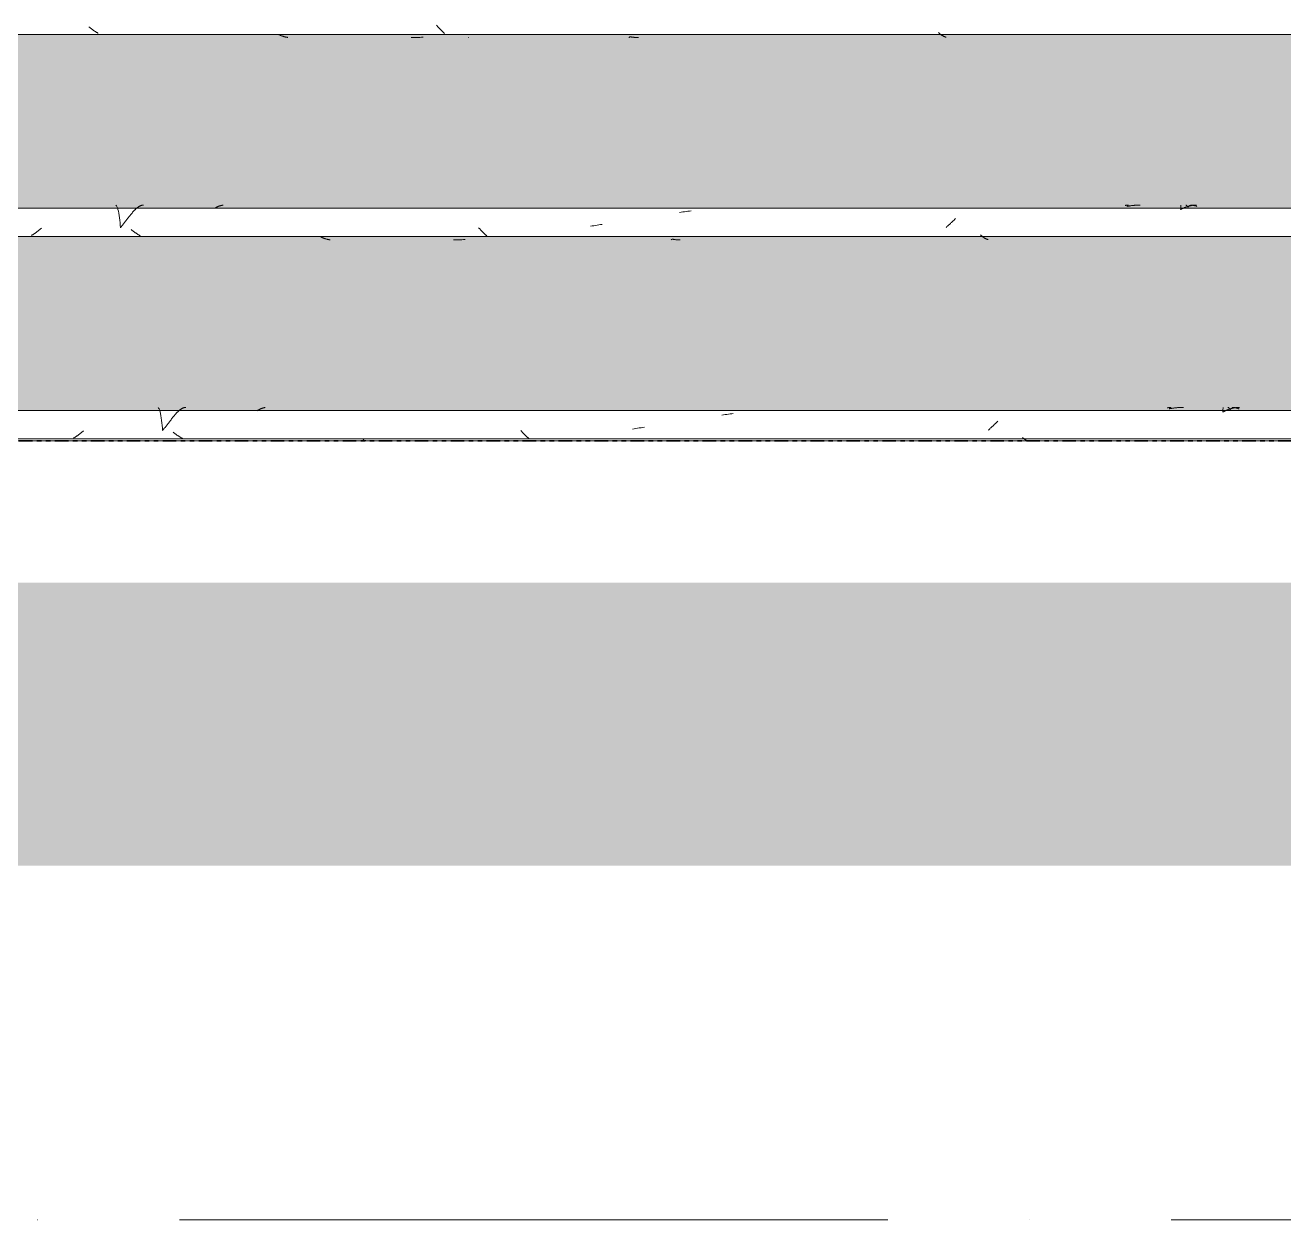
# Model space of a CAD drawing. Header units: millimetres. Extents: x -8482 to 130249, y -7482 to 93550.
# Drawn here: x 25814 to 26703, y -1000 to -156 of the extents above; entities that cross this region are included whole.
import ezdxf

# ---------------------------------------------------------------- set-up
doc = ezdxf.new("R2010")
doc.units = ezdxf.units.MM
doc.linetypes.add('Double Dash 3_8_', pattern=[25.4, 9.525, -3.175, 3.175, -3.175, 3.175, -3.175])
doc.linetypes.add('Grid Line', pattern=[14, 10, -2, 0, -2])
for name, color, linetype, lineweight in [('Duong Ranh', 83, 'Double Dash 3_8_', 35), ('NET CAT', 3, 'Continuous', 5), ('NET THAY 1', 41, 'Continuous', 5), ('NET-THAY', 2, 'Continuous', 9), ('TRUC', 225, 'Continuous', 5)]:
    doc.layers.add(name, color=color, linetype=linetype, lineweight=lineweight)

# ---------------------------------------------------------------- blocks, each defined once
blk = doc.blocks.new('FP_93-MẶT ĐỨNG TRỤC A-Q')
at = {"layer": 'NET THAY 1'}
for p, q in [((25908.18, -426.37), (25908.56, -426.77)), ((25926.69, -426.43), (25926.49, -426.49)), ((25926.89, -426.38), (25926.69, -426.43)), ((25927.09, -426.34), (25926.89, -426.38)), ((25927.29, -426.3), (25927.09, -426.34)), ((25927.5, -426.28), (25927.29, -426.3)), ((25927.7, -426.26), (25927.5, -426.28)), ((25927.9, -426.25), (25927.7, -426.26)), ((25983.41, -426.45), (25983.17, -426.5)), ((25983.66, -426.4), (25983.41, -426.45)), ((25983.9, -426.36), (25983.66, -426.4)), ((26621.37, -426.47), (26621.12, -426.52)), ((26621.61, -426.42), (26621.37, -426.47)), ((26621.86, -426.38), (26621.61, -426.42)), ((26622.1, -426.34), (26621.86, -426.38)), ((26622.34, -426.31), (26622.1, -426.34)), ((26622.59, -426.29), (26622.34, -426.31)), ((26622.55, -426.4), (26622.45, -426.52)), ((26622.65, -426.31), (26622.55, -426.4)), ((26622.83, -426.27), (26622.59, -426.29)), ((26622.75, -426.26), (26622.65, -426.31)), ((26623.08, -426.25), (26622.83, -426.27)), ((26623.32, -426.25), (26623.08, -426.25)), ((26627.91, -426.45), (26627.46, -426.5)), ((26628.36, -426.41), (26627.91, -426.45)), ((26628.82, -426.38), (26628.36, -426.41)), ((26629.27, -426.35), (26628.82, -426.38)), ((26629.72, -426.32), (26629.27, -426.35)), ((26630.17, -426.3), (26629.72, -426.32)), ((26630.62, -426.28), (26630.17, -426.3)), ((26631.07, -426.26), (26630.62, -426.28)), ((26631.52, -426.25), (26631.07, -426.26)), ((26631.97, -426.25), (26631.52, -426.25)), ((26660.01, -426.46), (26659.98, -426.74)), ((26660.03, -426.3), (26660.01, -426.46)), ((26663.45, -426.29), (26663.73, -426.42)), ((26663.73, -426.42), (26664.01, -426.65)), ((26666.68, -426.26), (26666.4, -426.25)), ((26666.97, -426.27), (26666.68, -426.26)), ((26667.09, -426.46), (26666.91, -426.53)), ((26667.25, -426.3), (26666.97, -426.27)), ((26667.28, -426.41), (26667.09, -426.46)), ((26667.54, -426.33), (26667.25, -426.3)), ((26667.47, -426.36), (26667.28, -426.41)), ((26667.65, -426.32), (26667.47, -426.36)), ((26667.83, -426.36), (26667.54, -426.33)), ((26667.84, -426.28), (26667.65, -426.32)), ((26668.11, -426.41), (26667.83, -426.36)), ((26668.02, -426.26), (26667.84, -426.28)), ((26668.21, -426.25), (26668.02, -426.26)), ((26668.4, -426.46), (26668.11, -426.41)), ((26668.68, -426.51), (26668.4, -426.46)), ((26668.99, -426.44), (26668.68, -426.49)), ((26669.31, -426.4), (26668.99, -426.44)), ((26669.62, -426.36), (26669.31, -426.4)), ((26669.94, -426.33), (26669.62, -426.36)), ((26670.25, -426.3), (26669.94, -426.33)), ((26670.57, -426.28), (26670.25, -426.3)), ((26670.88, -426.27), (26670.57, -426.28)), ((26671.19, -426.25), (26670.88, -426.27)), ((26671.51, -426.25), (26671.19, -426.25)), ((25908.56, -426.77), (25908.93, -427.41)), ((25908.93, -427.41), (25909.29, -428.29)), ((25909.29, -428.29), (25909.62, -429.39)), ((25909.62, -429.39), (25909.94, -430.69)), ((25909.94, -430.69), (25910.24, -432.15)), ((25910.24, -432.15), (25910.5, -433.76)), ((25910.5, -433.76), (25910.74, -435.46)), ((25917.13, -435.28), (25916.9, -435.57)), ((25917.36, -434.98), (25917.13, -435.28)), ((25917.58, -434.69), (25917.36, -434.98)), ((25917.81, -434.4), (25917.58, -434.69)), ((25918.03, -434.11), (25917.81, -434.4)), ((25918.26, -433.82), (25918.03, -434.11)), ((25918.48, -433.54), (25918.26, -433.82)), ((25918.7, -433.26), (25918.48, -433.54)), ((25918.93, -432.98), (25918.7, -433.26)), ((25919.15, -432.71), (25918.93, -432.98)), ((25919.37, -432.44), (25919.15, -432.71)), ((25919.59, -432.17), (25919.37, -432.44)), ((25919.81, -431.91), (25919.59, -432.17)), ((25920.02, -431.66), (25919.81, -431.91)), ((25920.24, -431.4), (25920.02, -431.66)), ((25920.46, -431.15), (25920.24, -431.4)), ((25920.67, -430.91), (25920.46, -431.15)), ((25920.89, -430.67), (25920.67, -430.91)), ((25921.1, -430.44), (25920.89, -430.67)), ((25921.32, -430.21), (25921.1, -430.44)), ((25921.53, -429.98), (25921.32, -430.21)), ((25921.74, -429.77), (25921.53, -429.98)), ((25921.95, -429.55), (25921.74, -429.77)), ((25922.17, -429.34), (25921.95, -429.55)), ((25922.38, -429.14), (25922.17, -429.34)), ((25922.59, -428.95), (25922.38, -429.14)), ((25922.8, -428.76), (25922.59, -428.95)), ((25923, -428.57), (25922.8, -428.76)), ((25923.21, -428.4), (25923, -428.57)), ((25923.42, -428.23), (25923.21, -428.4)), ((25923.63, -428.06), (25923.42, -428.23)), ((25923.83, -427.9), (25923.63, -428.06)), ((25924.04, -427.75), (25923.83, -427.9)), ((25924.25, -427.61), (25924.04, -427.75)), ((25924.45, -427.47), (25924.25, -427.61)), ((25924.66, -427.34), (25924.45, -427.47)), ((25924.86, -427.22), (25924.66, -427.34)), ((25925.07, -427.1), (25924.86, -427.22)), ((25925.27, -426.99), (25925.07, -427.1)), ((25925.47, -426.89), (25925.27, -426.99)), ((25925.68, -426.79), (25925.47, -426.89)), ((25925.88, -426.71), (25925.68, -426.79)), ((25926.08, -426.63), (25925.88, -426.71)), ((25926.28, -426.55), (25926.08, -426.63)), ((25926.49, -426.49), (25926.28, -426.55)), ((25978.23, -428.6), (25977.98, -428.76)), ((25978.48, -428.45), (25978.23, -428.6)), ((25978.73, -428.3), (25978.48, -428.45)), ((25978.98, -428.16), (25978.73, -428.3)), ((25979.23, -428.02), (25978.98, -428.16)), ((25979.48, -427.89), (25979.23, -428.02)), ((25979.72, -427.76), (25979.48, -427.89)), ((25979.97, -427.64), (25979.72, -427.76)), ((25980.22, -427.52), (25979.97, -427.64)), ((25980.47, -427.4), (25980.22, -427.52)), ((25980.71, -427.29), (25980.47, -427.4)), ((25980.96, -427.19), (25980.71, -427.29)), ((25981.21, -427.09), (25980.96, -427.19)), ((25981.45, -427), (25981.21, -427.09)), ((25981.7, -426.91), (25981.45, -427)), ((25981.94, -426.83), (25981.7, -426.91)), ((25982.19, -426.75), (25981.94, -426.83)), ((25982.43, -426.68), (25982.19, -426.75)), ((25982.68, -426.61), (25982.43, -426.68)), ((25982.92, -426.55), (25982.68, -426.61)), ((25983.17, -426.5), (25982.92, -426.55)), ((26307.29, -431.52), (26306.13, -431.68)), ((26308.46, -431.37), (26307.29, -431.52)), ((26309.62, -431.21), (26308.46, -431.37)), ((26310.79, -431.06), (26309.62, -431.21)), ((26311.95, -430.91), (26310.79, -431.06)), ((26313.12, -430.76), (26311.95, -430.91)), ((26314.28, -430.61), (26313.12, -430.76)), ((26620.88, -426.58), (26620.63, -426.64)), ((26621.12, -426.52), (26620.88, -426.58)), ((26622.15, -427.09), (26622.04, -427.34)), ((26622.49, -427.25), (26622.04, -427.34)), ((26622.25, -426.86), (26622.15, -427.09)), ((26622.35, -426.68), (26622.25, -426.86)), ((26622.45, -426.52), (26622.35, -426.68)), ((26622.95, -427.16), (26622.49, -427.25)), ((26623.4, -427.07), (26622.95, -427.16)), ((26623.85, -426.99), (26623.4, -427.07)), ((26624.3, -426.92), (26623.85, -426.99)), ((26624.76, -426.85), (26624.3, -426.92)), ((26625.21, -426.78), (26624.76, -426.85)), ((26625.66, -426.71), (26625.21, -426.78)), ((26626.11, -426.65), (26625.66, -426.71)), ((26626.56, -426.6), (26626.11, -426.65)), ((26627.01, -426.54), (26626.56, -426.6)), ((26627.46, -426.5), (26627.01, -426.54)), ((26659.84, -428.87), (26659.79, -429.63)), ((26660.11, -429.45), (26659.79, -429.62)), ((26659.89, -428.19), (26659.84, -428.87)), ((26659.92, -427.61), (26659.89, -428.19)), ((26659.96, -427.12), (26659.92, -427.61)), ((26659.98, -426.74), (26659.96, -427.12)), ((26660.43, -429.29), (26660.11, -429.45)), ((26660.76, -429.13), (26660.43, -429.29)), ((26661.08, -428.97), (26660.76, -429.13)), ((26661.4, -428.82), (26661.08, -428.97)), ((26661.72, -428.67), (26661.4, -428.82)), ((26662.03, -428.53), (26661.72, -428.67)), ((26662.35, -428.39), (26662.03, -428.53)), ((26662.67, -428.25), (26662.35, -428.39)), ((26662.99, -428.12), (26662.67, -428.25)), ((26663.31, -427.99), (26662.99, -428.12)), ((26663.63, -427.86), (26663.31, -427.99)), ((26663.94, -427.74), (26663.63, -427.86)), ((26664.26, -427.63), (26663.94, -427.74)), ((26664.01, -426.65), (26664.29, -426.96)), ((26664.58, -427.52), (26664.26, -427.63)), ((26664.29, -426.96), (26664.56, -427.36)), ((26664.56, -427.36), (26664.83, -427.84)), ((26664.9, -427.41), (26664.58, -427.52)), ((26665.02, -427.68), (26664.83, -427.84)), ((26665.21, -427.31), (26664.9, -427.41)), ((26665.21, -427.53), (26665.02, -427.68)), ((26665.53, -427.21), (26665.21, -427.31)), ((26665.4, -427.38), (26665.21, -427.53)), ((26665.59, -427.25), (26665.4, -427.38)), ((26665.84, -427.12), (26665.53, -427.21)), ((26665.78, -427.12), (26665.59, -427.25)), ((26665.97, -427), (26665.78, -427.12)), ((26666.16, -427.03), (26665.84, -427.12)), ((26666.16, -426.89), (26665.97, -427)), ((26666.34, -426.79), (26666.16, -426.89)), ((26666.48, -426.95), (26666.16, -427.03)), ((26666.53, -426.69), (26666.34, -426.79)), ((26666.79, -426.87), (26666.48, -426.95)), ((26666.72, -426.61), (26666.53, -426.69)), ((26666.91, -426.53), (26666.72, -426.61)), ((26667.11, -426.79), (26666.79, -426.87)), ((26667.42, -426.72), (26667.11, -426.79)), ((26667.74, -426.66), (26667.42, -426.72)), ((26668.05, -426.59), (26667.74, -426.66)), ((26668.37, -426.54), (26668.05, -426.59)), ((26668.68, -426.49), (26668.37, -426.54)), ((26668.97, -426.58), (26668.68, -426.51)), ((26669.25, -426.64), (26668.97, -426.58)), ((26669.54, -426.72), (26669.25, -426.64)), ((26669.82, -426.8), (26669.54, -426.72)), ((26670.11, -426.89), (26669.82, -426.8)), ((26670.39, -426.99), (26670.11, -426.89)), ((26670.68, -427.09), (26670.39, -426.99)), ((26670.96, -427.2), (26670.68, -427.09)), ((26671.25, -427.31), (26670.96, -427.2)), ((25854.15, -444.09), (25853.86, -444.32)), ((25854.43, -443.85), (25854.15, -444.09)), ((25854.72, -443.61), (25854.43, -443.85)), ((25855.01, -443.37), (25854.72, -443.61)), ((25855.3, -443.13), (25855.01, -443.37)), ((25855.58, -442.89), (25855.3, -443.13)), ((25910.74, -435.46), (25910.95, -437.23)), ((25910.95, -437.23), (25911.12, -439.03)), ((25911.12, -439.03), (25911.27, -440.82)), ((25911.27, -440.82), (25911.38, -442.56)), ((25911.63, -442.27), (25911.38, -442.56)), ((25911.88, -441.97), (25911.63, -442.27)), ((25912.13, -441.68), (25911.88, -441.97)), ((25912.38, -441.38), (25912.13, -441.68)), ((25912.62, -441.08), (25912.38, -441.38)), ((25912.87, -440.77), (25912.62, -441.08)), ((25913.11, -440.47), (25912.87, -440.77)), ((25913.36, -440.16), (25913.11, -440.47)), ((25913.6, -439.86), (25913.36, -440.16)), ((25913.84, -439.55), (25913.6, -439.86)), ((25914.08, -439.24), (25913.84, -439.55)), ((25914.32, -438.94), (25914.08, -439.24)), ((25914.56, -438.63), (25914.32, -438.94)), ((25914.8, -438.32), (25914.56, -438.63)), ((25915.04, -438.01), (25914.8, -438.32)), ((25915.27, -437.7), (25915.04, -438.01)), ((25915.51, -437.4), (25915.27, -437.7)), ((25915.74, -437.09), (25915.51, -437.4)), ((25915.97, -436.78), (25915.74, -437.09)), ((25916.21, -436.48), (25915.97, -436.78)), ((25916.44, -436.18), (25916.21, -436.48)), ((25916.67, -435.87), (25916.44, -436.18)), ((25916.9, -435.57), (25916.67, -435.87)), ((25919.14, -444.12), (25918.83, -443.89)), ((25919.44, -444.34), (25919.14, -444.12)), ((26164.48, -442.88), (26164.23, -442.61)), ((26164.72, -443.15), (26164.48, -442.88)), ((26164.96, -443.42), (26164.72, -443.15)), ((26165.21, -443.69), (26164.96, -443.42)), ((26165.45, -443.95), (26165.21, -443.69)), ((26165.69, -444.21), (26165.45, -443.95)), ((26165.93, -444.47), (26165.69, -444.21)), ((26244.38, -441.37), (26243.2, -441.55)), ((26245.57, -441.18), (26244.38, -441.37)), ((26246.75, -440.99), (26245.57, -441.18)), ((26247.93, -440.8), (26246.75, -440.99)), ((26249.12, -440.61), (26247.93, -440.8)), ((26250.3, -440.42), (26249.12, -440.61)), ((26251.48, -440.23), (26250.3, -440.42)), ((26494.56, -442.09), (26494.27, -442.34)), ((26494.84, -441.84), (26494.56, -442.09)), ((26495.13, -441.58), (26494.84, -441.84)), ((26495.41, -441.33), (26495.13, -441.58)), ((26495.69, -441.07), (26495.41, -441.33)), ((26495.97, -440.81), (26495.69, -441.07)), ((26496.25, -440.56), (26495.97, -440.81)), ((26496.53, -440.3), (26496.25, -440.56)), ((26496.81, -440.04), (26496.53, -440.3)), ((26497.09, -439.78), (26496.81, -440.04)), ((26497.37, -439.52), (26497.09, -439.78)), ((26497.64, -439.25), (26497.37, -439.52)), ((26497.92, -438.99), (26497.64, -439.25)), ((26498.2, -438.73), (26497.92, -438.99)), ((26498.47, -438.47), (26498.2, -438.73)), ((26498.75, -438.21), (26498.47, -438.47)), ((26499.02, -437.94), (26498.75, -438.21)), ((26499.29, -437.68), (26499.02, -437.94)), ((26499.56, -437.42), (26499.29, -437.68)), ((26499.84, -437.16), (26499.56, -437.42)), ((26500.11, -436.9), (26499.84, -437.16)), ((26500.38, -436.64), (26500.11, -436.9)), ((26500.65, -436.38), (26500.38, -436.64)), ((26500.92, -436.13), (26500.65, -436.38)), ((25848.85, -447.81), (25848.56, -447.98)), ((25849.15, -447.63), (25848.85, -447.81)), ((25849.45, -447.45), (25849.15, -447.63)), ((25849.75, -447.27), (25849.45, -447.45)), ((25850.04, -447.08), (25849.75, -447.27)), ((25850.34, -446.89), (25850.04, -447.08)), ((25850.64, -446.69), (25850.34, -446.89)), ((25850.93, -446.49), (25850.64, -446.69)), ((25851.23, -446.29), (25850.93, -446.49)), ((25851.52, -446.08), (25851.23, -446.29)), ((25851.82, -445.87), (25851.52, -446.08)), ((25852.11, -445.66), (25851.82, -445.87)), ((25852.4, -445.44), (25852.11, -445.66)), ((25852.69, -445.23), (25852.4, -445.44)), ((25852.98, -445), (25852.69, -445.23)), ((25853.28, -444.78), (25852.98, -445)), ((25853.57, -444.55), (25853.28, -444.78)), ((25853.86, -444.32), (25853.57, -444.55)), ((25919.75, -444.56), (25919.44, -444.34)), ((25920.05, -444.78), (25919.75, -444.56)), ((25920.36, -445), (25920.05, -444.78)), ((25920.66, -445.21), (25920.36, -445)), ((25920.96, -445.43), (25920.66, -445.21)), ((25921.26, -445.63), (25920.96, -445.43)), ((25921.57, -445.84), (25921.26, -445.63)), ((25921.87, -446.04), (25921.57, -445.84)), ((25922.17, -446.24), (25921.87, -446.04)), ((25922.47, -446.44), (25922.17, -446.24)), ((25922.77, -446.63), (25922.47, -446.44)), ((25923.07, -446.82), (25922.77, -446.63)), ((25923.37, -447), (25923.07, -446.82)), ((25923.66, -447.19), (25923.37, -447)), ((25923.96, -447.37), (25923.66, -447.19)), ((25924.26, -447.54), (25923.96, -447.37)), ((25924.56, -447.71), (25924.26, -447.54)), ((25924.85, -447.88), (25924.56, -447.71)), ((25925.15, -448.04), (25924.85, -447.88)), ((25925.44, -448.2), (25925.15, -448.04)), ((26053.2, -449.2), (26052.91, -449.07)), ((26053.49, -449.33), (26053.2, -449.2)), ((26053.79, -449.45), (26053.49, -449.33)), ((26054.08, -449.56), (26053.79, -449.45)), ((26054.37, -449.67), (26054.08, -449.56)), ((26054.66, -449.78), (26054.37, -449.67)), ((26054.95, -449.88), (26054.66, -449.78)), ((26055.25, -449.98), (26054.95, -449.88)), ((26166.16, -444.72), (26165.93, -444.47)), ((26166.4, -444.97), (26166.16, -444.72)), ((26166.64, -445.22), (26166.4, -444.97)), ((26166.88, -445.46), (26166.64, -445.22)), ((26167.11, -445.7), (26166.88, -445.46)), ((26167.35, -445.94), (26167.11, -445.7)), ((26167.58, -446.17), (26167.35, -445.94)), ((26167.82, -446.4), (26167.58, -446.17)), ((26168.05, -446.62), (26167.82, -446.4)), ((26168.28, -446.84), (26168.05, -446.62)), ((26168.51, -447.05), (26168.28, -446.84)), ((26168.75, -447.26), (26168.51, -447.05)), ((26168.98, -447.46), (26168.75, -447.26)), ((26169.21, -447.66), (26168.98, -447.46)), ((26169.44, -447.86), (26169.21, -447.66)), ((26169.67, -448.04), (26169.44, -447.86)), ((26169.9, -448.23), (26169.67, -448.04)), ((26518.66, -447.82), (26518.43, -447.63)), ((26518.89, -448.01), (26518.66, -447.82)), ((26519.12, -448.19), (26518.89, -448.01)), ((26519.35, -448.37), (26519.12, -448.19)), ((26519.57, -448.55), (26519.35, -448.37)), ((26519.8, -448.72), (26519.57, -448.55)), ((26520.03, -448.88), (26519.8, -448.72)), ((26520.26, -449.03), (26520.03, -448.88)), ((26520.48, -449.19), (26520.26, -449.03)), ((26520.71, -449.33), (26520.48, -449.19)), ((26520.93, -449.47), (26520.71, -449.33)), ((26521.16, -449.6), (26520.93, -449.47)), ((26521.38, -449.73), (26521.16, -449.6)), ((26521.61, -449.85), (26521.38, -449.73)), ((26521.83, -449.96), (26521.61, -449.85))]:
    blk.add_line(p, q, dxfattribs=at)
at = {"layer": 'NET THAY 1', "color": 10}
for p, q in [((31404.78, -428.57), (22897.55, -428.57)), ((22897.55, -448.57), (31404.78, -448.57))]:
    blk.add_line(p, q, dxfattribs=at)
blk = doc.blocks.new('FP_94-MẶT ĐỨNG TRỤC A-Q')
at = {"layer": 'NET THAY 1'}
for p, q in [((25878.48, -283.51), (25878.85, -283.89)), ((25878.85, -283.89), (25879.21, -284.52)), ((25895.08, -284.24), (25894.87, -284.36)), ((25895.28, -284.13), (25895.08, -284.24)), ((25895.49, -284.03), (25895.28, -284.13)), ((25895.69, -283.94), (25895.49, -284.03)), ((25895.89, -283.85), (25895.69, -283.94)), ((25896.09, -283.77), (25895.89, -283.85)), ((25896.3, -283.7), (25896.09, -283.77)), ((25896.5, -283.63), (25896.3, -283.7)), ((25896.7, -283.57), (25896.5, -283.63)), ((25896.9, -283.52), (25896.7, -283.57)), ((25897.1, -283.48), (25896.9, -283.52)), ((25897.31, -283.45), (25897.1, -283.48)), ((25897.51, -283.42), (25897.31, -283.45)), ((25897.71, -283.4), (25897.51, -283.42)), ((25897.91, -283.39), (25897.71, -283.4)), ((25950.94, -284.31), (25950.7, -284.41)), ((25951.19, -284.21), (25950.94, -284.31)), ((25951.44, -284.12), (25951.19, -284.21)), ((25951.68, -284.03), (25951.44, -284.12)), ((25951.93, -283.95), (25951.68, -284.03)), ((25952.17, -283.88), (25951.93, -283.95)), ((25952.42, -283.8), (25952.17, -283.88)), ((25952.66, -283.74), (25952.42, -283.8)), ((25952.91, -283.68), (25952.66, -283.74)), ((25953.15, -283.63), (25952.91, -283.68)), ((25953.4, -283.58), (25953.15, -283.63)), ((25953.64, -283.53), (25953.4, -283.58)), ((25953.89, -283.5), (25953.64, -283.53)), ((25954.13, -283.46), (25953.89, -283.5)), ((26591.1, -283.65), (26590.86, -283.7)), ((26591.34, -283.6), (26591.1, -283.65)), ((26591.58, -283.55), (26591.34, -283.6)), ((26591.82, -283.52), (26591.58, -283.55)), ((26592.05, -283.48), (26591.82, -283.52)), ((26592.29, -283.45), (26592.05, -283.48)), ((26592.37, -284.13), (26592.27, -284.35)), ((26592.72, -284.26), (26592.27, -284.35)), ((26592.53, -283.43), (26592.29, -283.45)), ((26592.47, -283.93), (26592.37, -284.13)), ((26592.56, -283.77), (26592.47, -283.93)), ((26592.77, -283.41), (26592.53, -283.43)), ((26592.66, -283.63), (26592.56, -283.77)), ((26592.75, -283.52), (26592.66, -283.63)), ((26593.16, -284.18), (26592.72, -284.26)), ((26592.85, -283.45), (26592.75, -283.52)), ((26593.01, -283.4), (26592.77, -283.41)), ((26592.94, -283.4), (26592.85, -283.45)), ((26593.24, -283.39), (26593.01, -283.4)), ((26593.6, -284.11), (26593.16, -284.18)), ((26594.04, -284.03), (26593.6, -284.11)), ((26594.49, -283.96), (26594.04, -284.03)), ((26594.93, -283.9), (26594.49, -283.96)), ((26595.37, -283.84), (26594.93, -283.9)), ((26595.81, -283.78), (26595.37, -283.84)), ((26596.25, -283.72), (26595.81, -283.78)), ((26596.69, -283.67), (26596.25, -283.72)), ((26597.14, -283.63), (26596.69, -283.67)), ((26597.58, -283.59), (26597.14, -283.63)), ((26598.02, -283.55), (26597.58, -283.59)), ((26598.46, -283.51), (26598.02, -283.55)), ((26598.9, -283.48), (26598.46, -283.51)), ((26599.34, -283.46), (26598.9, -283.48)), ((26599.78, -283.44), (26599.34, -283.46)), ((26600.22, -283.42), (26599.78, -283.44)), ((26600.66, -283.4), (26600.22, -283.42)), ((26601.11, -283.39), (26600.66, -283.4)), ((26601.55, -283.39), (26601.11, -283.39)), ((26630.2, -283.99), (26630.17, -284.45)), ((26630.22, -283.66), (26630.2, -283.99)), ((26630.25, -283.45), (26630.22, -283.66)), ((26633.75, -283.43), (26634.02, -283.55)), ((26634.02, -283.55), (26634.28, -283.75)), ((26634.28, -283.75), (26634.55, -284.03)), ((26634.55, -284.03), (26634.81, -284.39)), ((26635.7, -284.24), (26635.39, -284.34)), ((26635.82, -284.26), (26635.63, -284.39)), ((26636.02, -284.16), (26635.7, -284.24)), ((26636.01, -284.14), (26635.82, -284.26)), ((26636.2, -284.03), (26636.01, -284.14)), ((26636.33, -284.07), (26636.02, -284.16)), ((26636.39, -283.93), (26636.2, -284.03)), ((26636.64, -284), (26636.33, -284.07)), ((26636.57, -283.84), (26636.39, -283.93)), ((26636.76, -283.75), (26636.57, -283.84)), ((26636.95, -283.92), (26636.64, -284)), ((26636.95, -283.67), (26636.76, -283.75)), ((26637.24, -283.4), (26636.95, -283.39)), ((26637.13, -283.61), (26636.95, -283.67)), ((26637.27, -283.85), (26636.95, -283.92)), ((26637.32, -283.55), (26637.13, -283.61)), ((26637.52, -283.42), (26637.24, -283.4)), ((26637.58, -283.79), (26637.27, -283.85)), ((26637.51, -283.5), (26637.32, -283.55)), ((26637.69, -283.46), (26637.51, -283.5)), ((26637.8, -283.44), (26637.52, -283.42)), ((26637.89, -283.73), (26637.58, -283.79)), ((26637.88, -283.43), (26637.69, -283.46)), ((26638.09, -283.47), (26637.8, -283.44)), ((26638.07, -283.4), (26637.88, -283.43)), ((26638.2, -283.68), (26637.89, -283.73)), ((26638.25, -283.39), (26638.07, -283.4)), ((26638.37, -283.5), (26638.09, -283.47)), ((26638.51, -283.63), (26638.2, -283.68)), ((26638.65, -283.55), (26638.37, -283.5)), ((26638.82, -283.58), (26638.51, -283.63)), ((26638.94, -283.59), (26638.65, -283.55)), ((26639.14, -283.54), (26638.82, -283.58)), ((26639.22, -283.65), (26638.94, -283.59)), ((26639.45, -283.5), (26639.14, -283.54)), ((26639.5, -283.71), (26639.22, -283.65)), ((26639.76, -283.47), (26639.45, -283.5)), ((26639.79, -283.78), (26639.5, -283.71)), ((26640.07, -283.45), (26639.76, -283.47)), ((26640.07, -283.85), (26639.79, -283.78)), ((26640.38, -283.42), (26640.07, -283.45)), ((26640.35, -283.94), (26640.07, -283.85)), ((26640.63, -284.02), (26640.35, -283.94)), ((26640.69, -283.41), (26640.38, -283.42)), ((26640.91, -284.12), (26640.63, -284.02)), ((26641, -283.4), (26640.69, -283.41)), ((26641.2, -284.21), (26640.91, -284.12)), ((26641.31, -283.39), (26641, -283.4)), ((26641.48, -284.32), (26641.2, -284.21)), ((25879.21, -284.52), (25879.57, -285.38)), ((25879.57, -285.38), (25879.9, -286.45)), ((25879.9, -286.45), (25880.22, -287.71)), ((25880.22, -287.71), (25880.51, -289.14)), ((25880.51, -289.14), (25880.77, -290.71)), ((25880.77, -290.71), (25881.01, -292.38)), ((25881.01, -292.38), (25881.22, -294.12)), ((25886.69, -293), (25886.46, -293.3)), ((25886.92, -292.7), (25886.69, -293)), ((25887.15, -292.4), (25886.92, -292.7)), ((25887.38, -292.11), (25887.15, -292.4)), ((25887.6, -291.81), (25887.38, -292.11)), ((25887.83, -291.52), (25887.6, -291.81)), ((25888.06, -291.23), (25887.83, -291.52)), ((25888.28, -290.95), (25888.06, -291.23)), ((25888.5, -290.67), (25888.28, -290.95)), ((25888.73, -290.39), (25888.5, -290.67)), ((25888.95, -290.11), (25888.73, -290.39)), ((25889.17, -289.84), (25888.95, -290.11)), ((25889.39, -289.57), (25889.17, -289.84)), ((25889.61, -289.3), (25889.39, -289.57)), ((25889.83, -289.04), (25889.61, -289.3)), ((25890.04, -288.79), (25889.83, -289.04)), ((25890.26, -288.53), (25890.04, -288.79)), ((25890.48, -288.29), (25890.26, -288.53)), ((25890.69, -288.04), (25890.48, -288.29)), ((25890.91, -287.8), (25890.69, -288.04)), ((25891.12, -287.57), (25890.91, -287.8)), ((25891.34, -287.34), (25891.12, -287.57)), ((25891.55, -287.12), (25891.34, -287.34)), ((25891.76, -286.9), (25891.55, -287.12)), ((25891.97, -286.69), (25891.76, -286.9)), ((25892.18, -286.48), (25891.97, -286.69)), ((25892.39, -286.28), (25892.18, -286.48)), ((25892.6, -286.08), (25892.39, -286.28)), ((25892.81, -285.9), (25892.6, -286.08)), ((25893.02, -285.71), (25892.81, -285.9)), ((25893.23, -285.54), (25893.02, -285.71)), ((25893.43, -285.36), (25893.23, -285.54)), ((25893.64, -285.2), (25893.43, -285.36)), ((25893.85, -285.04), (25893.64, -285.2)), ((25894.05, -284.89), (25893.85, -285.04)), ((25894.26, -284.75), (25894.05, -284.89)), ((25894.47, -284.61), (25894.26, -284.75)), ((25894.67, -284.48), (25894.47, -284.61)), ((25894.87, -284.36), (25894.67, -284.48)), ((25948.47, -285.55), (25948.22, -285.7)), ((25948.72, -285.4), (25948.47, -285.55)), ((25948.97, -285.26), (25948.72, -285.4)), ((25949.21, -285.13), (25948.97, -285.26)), ((25949.46, -284.99), (25949.21, -285.13)), ((25949.71, -284.87), (25949.46, -284.99)), ((25949.96, -284.75), (25949.71, -284.87)), ((25950.2, -284.63), (25949.96, -284.75)), ((25950.45, -284.52), (25950.2, -284.63)), ((25950.7, -284.41), (25950.45, -284.52)), ((26277.54, -288.4), (26276.37, -288.55)), ((26278.7, -288.24), (26277.54, -288.4)), ((26279.87, -288.09), (26278.7, -288.24)), ((26281.03, -287.94), (26279.87, -288.09)), ((26282.2, -287.79), (26281.03, -287.94)), ((26283.36, -287.64), (26282.2, -287.79)), ((26284.52, -287.5), (26283.36, -287.64)), ((26470.91, -293.2), (26470.64, -293.45)), ((26471.18, -292.94), (26470.91, -293.2)), ((26630.08, -285.74), (26630.03, -286.55)), ((26630.35, -286.38), (26630.03, -286.54)), ((26630.13, -285.04), (26630.08, -285.74)), ((26630.17, -284.45), (26630.13, -285.04)), ((26630.67, -286.22), (26630.35, -286.38)), ((26630.98, -286.06), (26630.67, -286.22)), ((26631.3, -285.91), (26630.98, -286.06)), ((26631.62, -285.77), (26631.3, -285.91)), ((26631.93, -285.63), (26631.62, -285.77)), ((26632.25, -285.49), (26631.93, -285.63)), ((26632.56, -285.35), (26632.25, -285.49)), ((26632.88, -285.22), (26632.56, -285.35)), ((26633.19, -285.1), (26632.88, -285.22)), ((26633.51, -284.98), (26633.19, -285.1)), ((26633.82, -284.86), (26633.51, -284.98)), ((26634.14, -284.75), (26633.82, -284.86)), ((26634.45, -284.64), (26634.14, -284.75)), ((26634.77, -284.53), (26634.45, -284.64)), ((26635.08, -284.43), (26634.77, -284.53)), ((26634.81, -284.39), (26635.06, -284.82)), ((26635.25, -284.67), (26635.06, -284.82)), ((26635.39, -284.34), (26635.08, -284.43)), ((26635.44, -284.53), (26635.25, -284.67)), ((26635.63, -284.39), (26635.44, -284.53)), ((25823.27, -301.86), (25822.98, -302.08)), ((25823.56, -301.63), (25823.27, -301.86)), ((25823.85, -301.4), (25823.56, -301.63)), ((25824.14, -301.16), (25823.85, -301.4)), ((25824.43, -300.93), (25824.14, -301.16)), ((25824.72, -300.69), (25824.43, -300.93)), ((25825.01, -300.45), (25824.72, -300.69)), ((25825.29, -300.21), (25825.01, -300.45)), ((25825.58, -299.96), (25825.29, -300.21)), ((25825.87, -299.71), (25825.58, -299.96)), ((25881.22, -294.12), (25881.4, -295.89)), ((25881.4, -295.89), (25881.55, -297.66)), ((25881.55, -297.66), (25881.66, -299.39)), ((25881.91, -299.09), (25881.66, -299.39)), ((25882.16, -298.79), (25881.91, -299.09)), ((25882.41, -298.5), (25882.16, -298.79)), ((25882.65, -298.19), (25882.41, -298.5)), ((25882.9, -297.89), (25882.65, -298.19)), ((25883.14, -297.59), (25882.9, -297.89)), ((25883.39, -297.28), (25883.14, -297.59)), ((25883.63, -296.98), (25883.39, -297.28)), ((25883.87, -296.67), (25883.63, -296.98)), ((25884.11, -296.36), (25883.87, -296.67)), ((25884.35, -296.06), (25884.11, -296.36)), ((25884.59, -295.75), (25884.35, -296.06)), ((25884.82, -295.44), (25884.59, -295.75)), ((25885.06, -295.13), (25884.82, -295.44)), ((25885.3, -294.83), (25885.06, -295.13)), ((25885.53, -294.52), (25885.3, -294.83)), ((25885.77, -294.21), (25885.53, -294.52)), ((25886, -293.91), (25885.77, -294.21)), ((25886.23, -293.6), (25886, -293.91)), ((25886.46, -293.3), (25886.23, -293.6)), ((25889.42, -300.96), (25889.12, -300.73)), ((25889.73, -301.19), (25889.42, -300.96)), ((25890.04, -301.41), (25889.73, -301.19)), ((25890.34, -301.64), (25890.04, -301.41)), ((25890.64, -301.86), (25890.34, -301.64)), ((25890.95, -302.07), (25890.64, -301.86)), ((25891.25, -302.29), (25890.95, -302.07)), ((26134.76, -299.71), (26134.51, -299.43)), ((26135, -299.99), (26134.76, -299.71)), ((26135.25, -300.26), (26135, -299.99)), ((26135.49, -300.53), (26135.25, -300.26)), ((26135.73, -300.79), (26135.49, -300.53)), ((26135.97, -301.06), (26135.73, -300.79)), ((26136.21, -301.32), (26135.97, -301.06)), ((26136.45, -301.57), (26136.21, -301.32)), ((26136.69, -301.83), (26136.45, -301.57)), ((26136.93, -302.08), (26136.69, -301.83)), ((26137.17, -302.33), (26136.93, -302.08)), ((26214.66, -298.18), (26213.48, -298.37)), ((26215.84, -297.99), (26214.66, -298.18)), ((26217.03, -297.8), (26215.84, -297.99)), ((26218.21, -297.61), (26217.03, -297.8)), ((26219.39, -297.42), (26218.21, -297.61)), ((26220.57, -297.23), (26219.39, -297.42)), ((26221.75, -297.04), (26220.57, -297.23)), ((26464.84, -298.91), (26464.55, -299.16)), ((26465.12, -298.66), (26464.84, -298.91)), ((26465.4, -298.4), (26465.12, -298.66)), ((26465.68, -298.14), (26465.4, -298.4)), ((26465.96, -297.89), (26465.68, -298.14)), ((26466.25, -297.63), (26465.96, -297.89)), ((26466.52, -297.37), (26466.25, -297.63)), ((26466.8, -297.11), (26466.52, -297.37)), ((26467.08, -296.85), (26466.8, -297.11)), ((26467.36, -296.59), (26467.08, -296.85)), ((26467.64, -296.32), (26467.36, -296.59)), ((26467.91, -296.06), (26467.64, -296.32)), ((26468.19, -295.8), (26467.91, -296.06)), ((26468.46, -295.54), (26468.19, -295.8)), ((26468.74, -295.28), (26468.46, -295.54)), ((26469.01, -295.01), (26468.74, -295.28)), ((26469.28, -294.75), (26469.01, -295.01)), ((26469.56, -294.49), (26469.28, -294.75)), ((26469.83, -294.23), (26469.56, -294.49)), ((26470.1, -293.97), (26469.83, -294.23)), ((26470.37, -293.71), (26470.1, -293.97)), ((26470.64, -293.45), (26470.37, -293.71)), ((25819.15, -304.72), (25818.85, -304.9)), ((25819.45, -304.54), (25819.15, -304.72)), ((25819.75, -304.36), (25819.45, -304.54)), ((25820.04, -304.17), (25819.75, -304.36)), ((25820.34, -303.98), (25820.04, -304.17)), ((25820.64, -303.78), (25820.34, -303.98)), ((25820.93, -303.58), (25820.64, -303.78)), ((25821.23, -303.38), (25820.93, -303.58)), ((25821.52, -303.17), (25821.23, -303.38)), ((25821.81, -302.96), (25821.52, -303.17)), ((25822.11, -302.74), (25821.81, -302.96)), ((25822.4, -302.53), (25822.11, -302.74)), ((25822.69, -302.31), (25822.4, -302.53)), ((25822.98, -302.08), (25822.69, -302.31)), ((25891.55, -302.5), (25891.25, -302.29)), ((25891.86, -302.71), (25891.55, -302.5)), ((25892.16, -302.92), (25891.86, -302.71)), ((25892.46, -303.12), (25892.16, -302.92)), ((25892.76, -303.32), (25892.46, -303.12)), ((25893.06, -303.52), (25892.76, -303.32)), ((25893.36, -303.71), (25893.06, -303.52)), ((25893.66, -303.9), (25893.36, -303.71)), ((25893.96, -304.09), (25893.66, -303.9)), ((25894.26, -304.27), (25893.96, -304.09)), ((25894.56, -304.45), (25894.26, -304.27)), ((25894.85, -304.63), (25894.56, -304.45)), ((25895.15, -304.8), (25894.85, -304.63)), ((25895.45, -304.97), (25895.15, -304.8)), ((25895.74, -305.13), (25895.45, -304.97)), ((26023.5, -306.17), (26023.21, -306.03)), ((26023.8, -306.3), (26023.5, -306.17)), ((26024.09, -306.43), (26023.8, -306.3)), ((26024.38, -306.55), (26024.09, -306.43)), ((26024.67, -306.67), (26024.38, -306.55)), ((26024.97, -306.78), (26024.67, -306.67)), ((26025.26, -306.89), (26024.97, -306.78)), ((26025.55, -306.99), (26025.26, -306.89)), ((26025.84, -307.09), (26025.55, -306.99)), ((26026.13, -307.19), (26025.84, -307.09)), ((26026.42, -307.28), (26026.13, -307.19)), ((26026.72, -307.36), (26026.42, -307.28)), ((26027.01, -307.44), (26026.72, -307.36)), ((26027.3, -307.52), (26027.01, -307.44)), ((26027.59, -307.59), (26027.3, -307.52)), ((26027.88, -307.65), (26027.59, -307.59)), ((26028.17, -307.72), (26027.88, -307.65)), ((26028.46, -307.77), (26028.17, -307.72)), ((26028.75, -307.82), (26028.46, -307.77)), ((26029.04, -307.87), (26028.75, -307.82)), ((26029.32, -307.91), (26029.04, -307.87)), ((26029.61, -307.94), (26029.32, -307.91)), ((26117.86, -307.98), (26116.66, -308)), ((26119.06, -307.96), (26117.86, -307.98)), ((26120.26, -307.93), (26119.06, -307.96)), ((26121.46, -307.91), (26120.26, -307.93)), ((26122.66, -307.88), (26121.46, -307.91)), ((26123.87, -307.84), (26122.66, -307.88)), ((26125.07, -307.81), (26123.87, -307.84)), ((26137.4, -302.57), (26137.17, -302.33)), ((26137.64, -302.81), (26137.4, -302.57)), ((26137.87, -303.05), (26137.64, -302.81)), ((26138.11, -303.28), (26137.87, -303.05)), ((26138.34, -303.51), (26138.11, -303.28)), ((26138.58, -303.73), (26138.34, -303.51)), ((26138.81, -303.95), (26138.58, -303.73)), ((26139.04, -304.16), (26138.81, -303.95)), ((26139.27, -304.37), (26139.04, -304.16)), ((26139.51, -304.58), (26139.27, -304.37)), ((26139.74, -304.78), (26139.51, -304.58)), ((26139.97, -304.97), (26139.74, -304.78)), ((26140.19, -305.16), (26139.97, -304.97)), ((26270.7, -307.79), (26270.39, -307.98)), ((26271.01, -307.48), (26270.7, -307.79)), ((26271.4, -307.54), (26271.02, -307.47)), ((26271.78, -307.61), (26271.4, -307.54)), ((26272.16, -307.67), (26271.78, -307.61)), ((26272.54, -307.72), (26272.16, -307.67)), ((26272.92, -307.77), (26272.54, -307.72)), ((26273.3, -307.82), (26272.92, -307.77)), ((26273.68, -307.86), (26273.3, -307.82)), ((26274.06, -307.9), (26273.68, -307.86)), ((26274.43, -307.93), (26274.06, -307.9)), ((26274.81, -307.96), (26274.43, -307.93)), ((26275.19, -307.99), (26274.81, -307.96)), ((26275.57, -308.01), (26275.19, -307.99)), ((26275.95, -308.02), (26275.57, -308.01)), ((26276.33, -308.03), (26275.95, -308.02)), ((26276.71, -308.04), (26276.33, -308.03)), ((26488.96, -304.74), (26488.73, -304.54)), ((26489.19, -304.93), (26488.96, -304.74)), ((26489.42, -305.12), (26489.19, -304.93)), ((26489.65, -305.31), (26489.42, -305.12)), ((26489.87, -305.49), (26489.65, -305.31)), ((26490.1, -305.66), (26489.87, -305.49)), ((26490.33, -305.83), (26490.1, -305.66)), ((26490.56, -306), (26490.33, -305.83)), ((26490.78, -306.15), (26490.56, -306)), ((26491.01, -306.31), (26490.78, -306.15)), ((26491.24, -306.45), (26491.01, -306.31)), ((26491.46, -306.59), (26491.24, -306.45)), ((26491.69, -306.73), (26491.46, -306.59)), ((26491.91, -306.85), (26491.69, -306.73)), ((26492.13, -306.98), (26491.91, -306.85)), ((26492.36, -307.09), (26492.13, -306.98)), ((26492.58, -307.2), (26492.36, -307.09)), ((26492.81, -307.3), (26492.58, -307.2)), ((26493.03, -307.4), (26492.81, -307.3)), ((26493.25, -307.49), (26493.03, -307.4)), ((26493.47, -307.57), (26493.25, -307.49)), ((26493.7, -307.65), (26493.47, -307.57)), ((26493.92, -307.72), (26493.7, -307.65)), ((26494.14, -307.78), (26493.92, -307.72))]:
    blk.add_line(p, q, dxfattribs=at)
at = {"layer": 'NET THAY 1', "color": 10}
for p, q in [((31375.06, -285.71), (22897.55, -285.71)), ((22897.55, -305.71), (31375.06, -305.71))]:
    blk.add_line(p, q, dxfattribs=at)
blk = doc.blocks.new('FP_95-MẶT ĐỨNG TRỤC A-Q')
at = {"layer": 'NET THAY 1'}
for p, q in [((25859.7, -157.91), (25859.4, -157.68)), ((25860.01, -158.14), (25859.7, -157.91)), ((25860.31, -158.37), (25860.01, -158.14)), ((25860.62, -158.59), (25860.31, -158.37)), ((25860.92, -158.82), (25860.62, -158.59)), ((25861.23, -159.04), (25860.92, -158.82)), ((25861.53, -159.25), (25861.23, -159.04)), ((25861.84, -159.47), (25861.53, -159.25)), ((25862.14, -159.68), (25861.84, -159.47)), ((25862.44, -159.89), (25862.14, -159.68)), ((25862.74, -160.09), (25862.44, -159.89)), ((26105.04, -156.66), (26104.79, -156.38)), ((26105.28, -156.93), (26105.04, -156.66)), ((26105.52, -157.21), (26105.28, -156.93)), ((26105.77, -157.48), (26105.52, -157.21)), ((26106.01, -157.74), (26105.77, -157.48)), ((26106.25, -158.01), (26106.01, -157.74)), ((26106.49, -158.27), (26106.25, -158.01)), ((26106.73, -158.53), (26106.49, -158.27)), ((26106.97, -158.79), (26106.73, -158.53)), ((26107.21, -159.04), (26106.97, -158.79)), ((26107.45, -159.29), (26107.21, -159.04)), ((26107.68, -159.54), (26107.45, -159.29)), ((26107.92, -159.78), (26107.68, -159.54)), ((26108.16, -160.02), (26107.92, -159.78)), ((25863.04, -160.3), (25862.74, -160.09)), ((25863.34, -160.5), (25863.04, -160.3)), ((25863.64, -160.69), (25863.34, -160.5)), ((25863.94, -160.89), (25863.64, -160.69)), ((25864.24, -161.08), (25863.94, -160.89)), ((25864.54, -161.26), (25864.24, -161.08)), ((25864.84, -161.45), (25864.54, -161.26)), ((25865.14, -161.62), (25864.84, -161.45)), ((25865.44, -161.8), (25865.14, -161.62)), ((25865.73, -161.97), (25865.44, -161.8)), ((25866.03, -162.14), (25865.73, -161.97)), ((25993.79, -163.2), (25993.5, -163.06)), ((25994.09, -163.34), (25993.79, -163.2)), ((25994.38, -163.47), (25994.09, -163.34)), ((25994.67, -163.59), (25994.38, -163.47)), ((25994.96, -163.71), (25994.67, -163.59)), ((25995.26, -163.83), (25994.96, -163.71)), ((25995.55, -163.94), (25995.26, -163.83)), ((25995.84, -164.05), (25995.55, -163.94)), ((25996.13, -164.16), (25995.84, -164.05)), ((25996.42, -164.25), (25996.13, -164.16)), ((25996.72, -164.35), (25996.42, -164.25)), ((25997.01, -164.44), (25996.72, -164.35)), ((25997.3, -164.52), (25997.01, -164.44)), ((25997.59, -164.6), (25997.3, -164.52)), ((25997.88, -164.67), (25997.59, -164.6)), ((25998.17, -164.74), (25997.88, -164.67)), ((25998.46, -164.81), (25998.17, -164.74)), ((25998.75, -164.87), (25998.46, -164.81)), ((25999.04, -164.92), (25998.75, -164.87)), ((25999.33, -164.97), (25999.04, -164.92)), ((25999.62, -165.02), (25999.33, -164.97)), ((25999.91, -165.06), (25999.62, -165.02)), ((26088.15, -165.1), (26086.95, -165.12)), ((26089.35, -165.07), (26088.15, -165.1)), ((26090.55, -165.05), (26089.35, -165.07)), ((26091.76, -165.02), (26090.55, -165.05)), ((26092.96, -164.98), (26091.76, -165.02)), ((26094.16, -164.95), (26092.96, -164.98)), ((26095.36, -164.91), (26094.16, -164.95)), ((26108.39, -160.26), (26108.16, -160.02)), ((26108.63, -160.49), (26108.39, -160.26)), ((26108.86, -160.71), (26108.63, -160.49)), ((26109.09, -160.93), (26108.86, -160.71)), ((26109.33, -161.15), (26109.09, -160.93)), ((26109.56, -161.36), (26109.33, -161.15)), ((26109.79, -161.57), (26109.56, -161.36)), ((26110.02, -161.78), (26109.79, -161.57)), ((26110.25, -161.97), (26110.02, -161.78)), ((26110.48, -162.17), (26110.25, -161.97)), ((26127.5, -165.18), (26127.34, -165.18)), ((26240.81, -165.03), (26240.56, -165.15)), ((26241.06, -164.83), (26240.81, -165.03)), ((26241.31, -164.56), (26241.06, -164.83)), ((26241.69, -164.62), (26241.31, -164.55)), ((26242.07, -164.69), (26241.69, -164.62)), ((26242.44, -164.75), (26242.07, -164.69)), ((26242.82, -164.81), (26242.44, -164.75)), ((26243.2, -164.87), (26242.82, -164.81)), ((26243.57, -164.92), (26243.2, -164.87)), ((26243.95, -164.96), (26243.57, -164.92)), ((26244.33, -165.01), (26243.95, -164.96)), ((26244.7, -165.04), (26244.33, -165.01)), ((26245.08, -165.08), (26244.7, -165.04)), ((26245.46, -165.11), (26245.08, -165.08)), ((26245.83, -165.13), (26245.46, -165.11)), ((26246.21, -165.15), (26245.83, -165.13)), ((26246.58, -165.17), (26246.21, -165.15)), ((26246.96, -165.18), (26246.58, -165.17)), ((26247.33, -165.18), (26246.96, -165.18)), ((26459.24, -161.74), (26459.01, -161.53)), ((26459.47, -161.94), (26459.24, -161.74)), ((26459.7, -162.13), (26459.47, -161.94)), ((26459.93, -162.32), (26459.7, -162.13)), ((26460.16, -162.5), (26459.93, -162.32)), ((26460.39, -162.68), (26460.16, -162.5)), ((26460.62, -162.86), (26460.39, -162.68)), ((26460.85, -163.02), (26460.62, -162.86)), ((26461.07, -163.19), (26460.85, -163.02)), ((26461.3, -163.34), (26461.07, -163.19)), ((26461.53, -163.49), (26461.3, -163.34)), ((26461.75, -163.64), (26461.53, -163.49)), ((26461.98, -163.77), (26461.75, -163.64)), ((26462.2, -163.91), (26461.98, -163.77)), ((26462.43, -164.03), (26462.2, -163.91)), ((26462.65, -164.15), (26462.43, -164.03)), ((26462.87, -164.27), (26462.65, -164.15)), ((26463.1, -164.37), (26462.87, -164.27)), ((26463.32, -164.47), (26463.1, -164.37)), ((26463.54, -164.57), (26463.32, -164.47)), ((26463.77, -164.65), (26463.54, -164.57)), ((26463.99, -164.74), (26463.77, -164.65)), ((26464.21, -164.81), (26463.99, -164.74)), ((26464.43, -164.88), (26464.21, -164.81))]:
    blk.add_line(p, q, dxfattribs=at)
at = {"layer": 'NET THAY 1', "color": 10}
blk.add_line((22897.55, -162.86), (31345.33, -162.86), dxfattribs=at)
blk = doc.blocks.new('ALC1807-ASCENT PLAZA-TANG 1_2_rvt-1-MẶT ĐỨNG TRỤC A-Q')
at = {"layer": 'NET THAY 1'}
h = blk.add_hatch(dxfattribs=at)
h.set_pattern_fill('FP_8', color=256, style=0, pattern_type=2)
h.set_pattern_definition([(50.201, (22100.72, -1000), (180.891, -15.9388), [18.994, -208.937]), (354.964, (22100.72, -1000), (34.9908, -191.057), [15.133, -166.459]), (100.379, (22115.8, -1001.33), (145.8982, 175.1182), [16.186, -178.049]), (30.177, (22100.72, -1000), (164.569, -77.289), [18.949, -208.436]), (334.843, (22100.72, -1000), (-32.0006, -191.5884), [15.151, -166.663]), (80.518, (22114.44, -1006.43), (196.5682, 114.3004), [16.187, -178.055]), (46.388, (22100.72, -949.2), (269.155, -42.042), [28.478, -313.258]), (96.589, (22123.15, -952.7), (235.719, 247.426), [24.283, -267.11]), (351.122, (22100.72, -949.2), (235.7205, 247.425), [22.702, -249.717]), (21.137, (22125.94, -961.9), (150.5388, -102.265), [18.932, -208.254]), (325.811, (22125.94, -961.9), (61.3624, 184.189), [15.166, -166.823]), (71.574, (22138.49, -970.42), (211.9016, 81.9222), [16.178, -177.963]), (37.697, (22100.72, -1000), (3.06716, 84.5549), [8.345, -156.525, 8.345, -161.076, -167.524]), (37.697, (22100.72, -1000), (3.06716, 84.5549), [-334.29, 8.345, -159.18]), (7.553, (22100.72, -1000), (66.3455, 100.1809), [8.324, -88.028, 8.324, -152.346, -63.688]), (7.553, (22100.72, -1000), (66.3455, 100.1809), [-257.02, 8.324, -55.364]), (327.315, (22089.474, -1000), (134.6288, -5.7283), [8.34, -54.84, 8.34, -188.781, -261.564]), (327.315, (22089.474, -1000), (134.6288, -5.7283), [-260.301, 8.34, -253.225]), (317.297, (22019.26, -1000), (147.0781, 25.4271), [8.35, -73.882, 8.35, -122.716, -185.971]), (317.297, (22019.26, -1000), (147.0781, 25.4271), [-213.297, 8.35, -177.621])])
h.paths.add_polyline_path([(31234.37, -285.71), (31344.14, -285.71), (31344.14, -162.86), (22897.55, -162.86), (22897.55, -285.71), (31087.83, -285.71)], flags=0)
h = blk.add_hatch(dxfattribs=at)
h.set_pattern_fill('FP_7', color=256, style=0, pattern_type=2)
h.set_pattern_definition([(50.201, (22130.45, -1000), (180.891, -15.9388), [18.994, -208.937]), (354.964, (22130.45, -1000), (34.9908, -191.057), [15.133, -166.459]), (100.379, (22145.53, -1001.33), (145.8982, 175.1182), [16.186, -178.049]), (30.177, (22130.45, -1000), (164.569, -77.289), [18.949, -208.436]), (334.843, (22130.45, -1000), (-32.0006, -191.5884), [15.151, -166.663]), (80.518, (22144.17, -1006.43), (196.5682, 114.3004), [16.187, -178.055]), (46.388, (22130.45, -949.2), (269.155, -42.042), [28.478, -313.258]), (96.589, (22152.88, -952.7), (235.719, 247.426), [24.283, -267.11]), (351.122, (22130.45, -949.2), (235.7205, 247.425), [22.702, -249.717]), (21.137, (22155.67, -961.9), (150.5388, -102.265), [18.932, -208.254]), (325.811, (22155.67, -961.9), (61.3624, 184.189), [15.166, -166.823]), (71.574, (22168.22, -970.42), (211.9016, 81.9222), [16.178, -177.963]), (37.697, (22130.454, -1000), (3.06716, 84.5549), [8.345, -156.525, 8.345, -161.076, -167.524]), (37.697, (22130.454, -1000), (3.06716, 84.5549), [-334.29, 8.345, -159.18]), (7.553, (22130.45, -1000), (66.3455, 100.1809), [8.324, -88.028, 8.324, -152.346, -63.688]), (7.553, (22130.45, -1000), (66.3455, 100.1809), [-257.02, 8.324, -55.364]), (327.315, (22119.206, -1000), (134.6288, -5.7283), [8.34, -54.84, 8.34, -188.781, -261.564]), (327.315, (22119.206, -1000), (134.6288, -5.7283), [-260.301, 8.34, -253.225]), (317.297, (22048.99, -1000), (147.0781, 25.4271), [8.35, -73.882, 8.35, -122.716, -185.971]), (317.297, (22048.99, -1000), (147.0781, 25.4271), [-213.297, 8.35, -177.621])])
h.paths.add_polyline_path([(27891.27, -428.57), (31373.87, -428.57), (31373.87, -305.71), (22897.55, -305.71), (22897.55, -428.57), (27624.89, -428.57)], flags=0)
at = {"layer": 'Duong Ranh', "color": 50}
blk.add_line((24793.97, -450), (33008.61, -450), dxfattribs=at)
at = {"layer": 'NET-THAY', "color": 7}
blk.add_line((-8381.59, -450), (51618.41, -450), dxfattribs=at)
at = {"layer": 'NET THAY 1', "color": 10}
for name in ['FP_95-MẶT ĐỨNG TRỤC A-Q', 'FP_94-MẶT ĐỨNG TRỤC A-Q', 'FP_93-MẶT ĐỨNG TRỤC A-Q']:
    blk.add_blockref(name, (0, 0), dxfattribs=at)

msp = doc.modelspace()

# ---------------------------------------------------------------- linework, layer by layer
at = {"layer": 'NET CAT'}
msp.add_lwpolyline([(-8381.59, -450), (51618.41, -450)], dxfattribs=at)
at = {"layer": 'NET CAT', "const_width": 200}
msp.add_lwpolyline([(-8381.59, -650), (51618.41, -650)], dxfattribs=at)
at = {"layer": 'TRUC', "linetype": 'Grid Line', "ltscale": 50}
msp.add_line((-8381.59, -1000), (54345.2, -1000), dxfattribs=at)

# ---------------------------------------------------------------- block references
at = {"lineweight": 5}
msp.add_blockref('ALC1807-ASCENT PLAZA-TANG 1_2_rvt-1-MẶT ĐỨNG TRỤC A-Q', (0, 0), dxfattribs=at)

doc.saveas('drawing.dxf')
